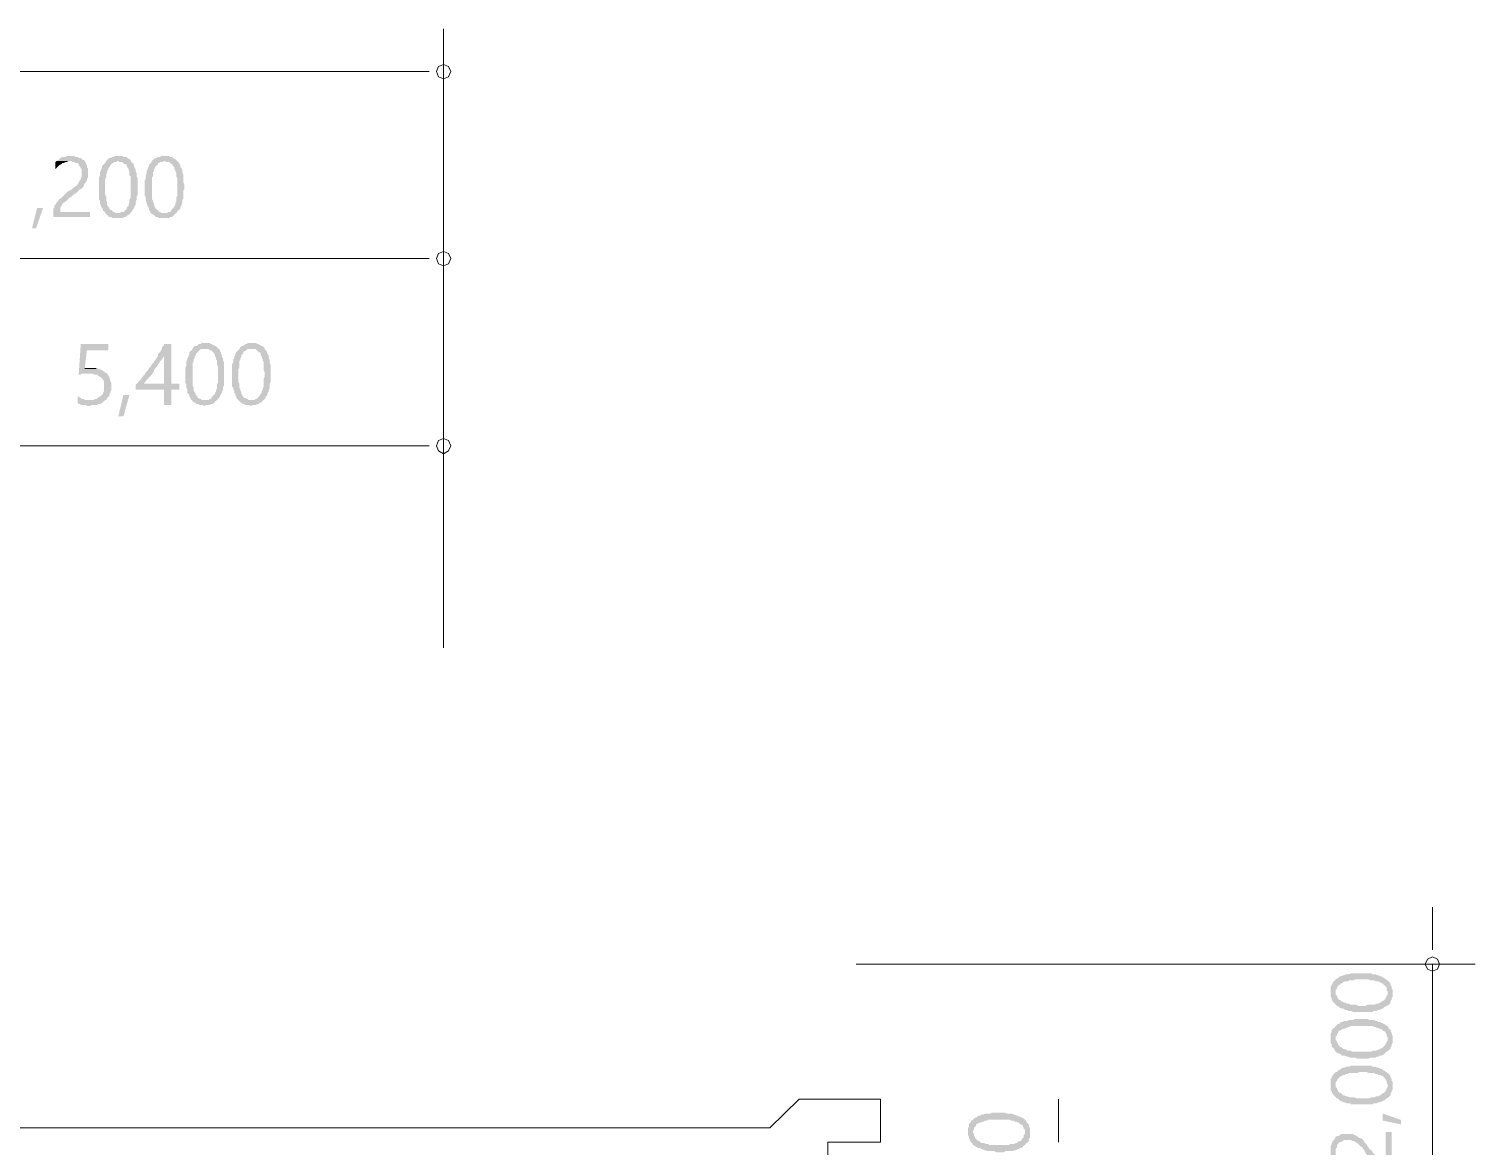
# Model space of a CAD drawing. Header units: millimetres. Extents: x -2246 to 101218, y 0 to 66109.
# Drawn here: x 86146 to 101218, y 49325 to 60965 of the extents above; entities that cross this region are included whole.
import ezdxf

# ---------------------------------------------------------------- set-up
doc = ezdxf.new("R2010")
doc.units = ezdxf.units.MM
doc.layers.add('PDF_솔리드 채우기', color=7, linetype='Continuous')
doc.layers.add('PDF_형상', color=7, linetype='Continuous')

msp = doc.modelspace()

# ---------------------------------------------------------------- hatches: boundary and pattern name
at = {"layer": 'PDF_솔리드 채우기', "transparency": 33554559}
for points in [[(86580, 59641), (86580, 59641), (86559, 59641), (86538, 59641), (86527, 59631), (86506, 59631), (86495, 59631), (86474, 59620), (86464, 59610), (86453, 59599), (86432, 59588), (86569, 59588), (86591, 59588), (86601, 59578), (86622, 59578), (86633, 59567), (86654, 59567), (86665, 59557), (86665, 59546), (86675, 59536), (86686, 59514), (86697, 59504), (86697, 59483), (86697, 59461), (86697, 59451), (86697, 59430), (86686, 59408), (86686, 59398), (86675, 59387), (86665, 59366), (86665, 59366), (86654, 59345), (86644, 59334), (86633, 59324), (86612, 59313), (86601, 59303), (86591, 59292), (86569, 59281), (86548, 59271), (86538, 59260), (86517, 59239), (86506, 59228), (86495, 59218), (86485, 59207), (86474, 59197), (86464, 59197), (86453, 59175), (86442, 59165), (86432, 59154), (86421, 59133), (86411, 59122), (86411, 59122), (86411, 59101), (86400, 59091), (86400, 59069), (86400, 59048), (86400, 59038), (86400, 59006), (86781, 59006), (86781, 59059), (86474, 59059), (86474, 59069), (86474, 59091), (86474, 59101), (86485, 59122), (86485, 59122), (86495, 59144), (86506, 59154), (86527, 59165), (86527, 59165), (86538, 59175), (86548, 59186), (86559, 59197), (86569, 59207), (86591, 59218), (86601, 59228), (86622, 59250), (86633, 59250), (86654, 59271), (86665, 59281), (86675, 59292), (86697, 59303), (86707, 59313), (86718, 59324), (86718, 59334), (86728, 59355), (86728, 59355), (86739, 59366), (86750, 59387), (86750, 59398), (86760, 59419), (86760, 59430), (86760, 59451), (86760, 59472), (86760, 59472), (86760, 59493), (86760, 59514), (86750, 59525), (86750, 59546), (86739, 59557), (86739, 59567), (86728, 59588), (86718, 59599), (86707, 59599), (86697, 59610), (86686, 59620), (86665, 59620), (86654, 59631), (86633, 59631), (86622, 59641), (86601, 59641)], [(86432, 59588), (86421, 59578), (86421, 59504), (86432, 59514), (86442, 59525), (86453, 59536), (86464, 59546), (86485, 59557), (86495, 59567), (86506, 59567), (86527, 59578), (86538, 59578), (86559, 59588), (86569, 59588)], [(86951, 59588), (86940, 59567), (86930, 59557), (86930, 59557), (86919, 59546), (86908, 59536), (86908, 59514), (86898, 59504), (86898, 59493), (86887, 59472), (86887, 59461), (86887, 59440), (86877, 59419), (86877, 59408), (86877, 59387), (86877, 59366), (86877, 59345), (86877, 59324), (86877, 59303), (86877, 59281), (86877, 59260), (86877, 59250), (86877, 59228), (86877, 59207), (86877, 59186), (86887, 59175), (86887, 59154), (86887, 59144), (86898, 59122), (86898, 59112), (86908, 59101), (86919, 59080), (86919, 59069), (86930, 59069), (86940, 59048), (86951, 59038), (86961, 59027), (86972, 59017), (86983, 59006), (87004, 59006), (87014, 58995), (87036, 58995), (87046, 58995), (87067, 58995), (87067, 58995), (87088, 58995), (87110, 58995), (87120, 58995), (87141, 59006), (87152, 59006), (87163, 59017), (87184, 59027), (87194, 59038), (87205, 59048), (87078, 59048), (87067, 59048), (87057, 59048), (87046, 59048), (87036, 59059), (87025, 59059), (87014, 59069), (87004, 59080), (86993, 59080), (86983, 59091), (86983, 59101), (86972, 59112), (86961, 59133), (86961, 59144), (86961, 59165), (86951, 59175), (86951, 59197), (86951, 59218), (86940, 59239), (86940, 59260), (86940, 59281), (86940, 59303), (86940, 59324), (86940, 59345), (86940, 59377), (86940, 59398), (86951, 59419), (86951, 59430), (86951, 59451), (86961, 59472), (86961, 59483), (86972, 59504), (86972, 59514), (86983, 59525), (86993, 59536), (86993, 59546), (87004, 59557), (87014, 59567), (87025, 59567), (87036, 59578), (87046, 59578), (87057, 59578), (87067, 59588), (87078, 59588)], [(87078, 59641), (87078, 59641), (87057, 59641), (87046, 59641), (87025, 59631), (87014, 59631), (86993, 59620), (86983, 59620), (86972, 59610), (86961, 59599), (86951, 59588), (87078, 59588), (87078, 59588), (87088, 59578), (87099, 59578), (87120, 59578), (87120, 59578), (87131, 59567), (87141, 59557), (87152, 59557), (87163, 59546), (87163, 59536), (87173, 59525), (87184, 59504), (87184, 59493), (87194, 59483), (87194, 59461), (87194, 59440), (87205, 59430), (87205, 59408), (87205, 59387), (87205, 59355), (87205, 59334), (87205, 59313), (87205, 59292), (87205, 59271), (87205, 59250), (87205, 59228), (87205, 59207), (87194, 59186), (87194, 59165), (87194, 59154), (87184, 59133), (87184, 59122), (87173, 59112), (87163, 59101), (87163, 59091), (87152, 59080), (87141, 59069), (87131, 59059), (87120, 59059), (87110, 59059), (87099, 59048), (87088, 59048), (87078, 59048), (87205, 59048), (87216, 59059), (87226, 59080), (87226, 59080), (87237, 59091), (87247, 59112), (87247, 59122), (87258, 59133), (87258, 59154), (87258, 59165), (87269, 59186), (87269, 59197), (87269, 59218), (87279, 59239), (87279, 59260), (87279, 59281), (87279, 59303), (87279, 59324), (87279, 59324), (87279, 59345), (87279, 59366), (87279, 59387), (87279, 59408), (87269, 59430), (87269, 59451), (87269, 59461), (87258, 59483), (87258, 59504), (87247, 59514), (87247, 59525), (87237, 59546), (87237, 59557), (87226, 59567), (87216, 59578), (87205, 59588), (87205, 59599), (87194, 59610), (87184, 59610), (87173, 59620), (87163, 59631), (87152, 59631), (87141, 59631), (87120, 59641), (87110, 59641), (87099, 59641)], [(87427, 59588), (87417, 59567), (87406, 59557), (87406, 59557), (87396, 59546), (87396, 59536), (87385, 59514), (87385, 59504), (87374, 59493), (87374, 59472), (87374, 59461), (87364, 59440), (87364, 59419), (87364, 59408), (87353, 59387), (87353, 59366), (87353, 59345), (87353, 59324), (87353, 59303), (87353, 59281), (87353, 59260), (87353, 59250), (87353, 59228), (87364, 59207), (87364, 59186), (87364, 59175), (87374, 59154), (87374, 59144), (87385, 59122), (87385, 59112), (87396, 59101), (87396, 59080), (87406, 59069), (87406, 59069), (87417, 59048), (87427, 59038), (87449, 59027), (87459, 59017), (87470, 59006), (87480, 59006), (87502, 58995), (87512, 58995), (87533, 58995), (87555, 58995), (87555, 58995), (87576, 58995), (87586, 58995), (87607, 58995), (87618, 59006), (87639, 59006), (87650, 59017), (87660, 59027), (87671, 59038), (87682, 59048), (87555, 59048), (87555, 59048), (87544, 59048), (87523, 59048), (87512, 59059), (87502, 59059), (87491, 59069), (87491, 59080), (87480, 59080), (87470, 59091), (87459, 59101), (87459, 59112), (87449, 59133), (87449, 59144), (87438, 59165), (87438, 59175), (87427, 59197), (87427, 59218), (87427, 59239), (87427, 59260), (87427, 59281), (87427, 59303), (87427, 59324), (87427, 59345), (87427, 59377), (87427, 59398), (87427, 59419), (87438, 59430), (87438, 59451), (87438, 59472), (87449, 59483), (87449, 59504), (87459, 59514), (87459, 59525), (87470, 59536), (87480, 59546), (87491, 59557), (87491, 59567), (87502, 59567), (87512, 59578), (87523, 59578), (87533, 59578), (87555, 59588), (87565, 59588)], [(87565, 59641), (87565, 59641), (87544, 59641), (87523, 59641), (87512, 59631), (87491, 59631), (87480, 59620), (87470, 59620), (87449, 59610), (87438, 59599), (87427, 59588), (87565, 59588), (87565, 59588), (87576, 59578), (87586, 59578), (87597, 59578), (87607, 59578), (87618, 59567), (87629, 59557), (87639, 59557), (87639, 59546), (87650, 59536), (87660, 59525), (87660, 59504), (87671, 59493), (87671, 59483), (87682, 59461), (87682, 59440), (87682, 59430), (87692, 59408), (87692, 59387), (87692, 59355), (87692, 59334), (87692, 59313), (87692, 59292), (87692, 59271), (87692, 59250), (87692, 59228), (87682, 59207), (87682, 59186), (87682, 59165), (87671, 59154), (87671, 59133), (87660, 59122), (87660, 59112), (87650, 59101), (87639, 59091), (87629, 59080), (87629, 59069), (87618, 59059), (87607, 59059), (87597, 59059), (87586, 59048), (87576, 59048), (87555, 59048), (87682, 59048), (87692, 59059), (87703, 59080), (87713, 59080), (87724, 59091), (87724, 59112), (87735, 59122), (87735, 59133), (87745, 59154), (87745, 59165), (87745, 59186), (87756, 59197), (87756, 59218), (87756, 59239), (87756, 59260), (87756, 59281), (87766, 59303), (87766, 59324), (87766, 59324), (87766, 59345), (87756, 59366), (87756, 59387), (87756, 59408), (87756, 59430), (87756, 59451), (87745, 59461), (87745, 59483), (87745, 59504), (87735, 59514), (87724, 59525), (87724, 59546), (87713, 59557), (87713, 59567), (87703, 59578), (87692, 59588), (87682, 59599), (87671, 59610), (87660, 59610), (87650, 59620), (87639, 59631), (87629, 59631), (87618, 59631), (87607, 59641), (87597, 59641), (87576, 59641)], [(86972, 57682), (86686, 57682), (86665, 57364), (86665, 57364), (86686, 57364), (86697, 57375), (86718, 57375), (86739, 57375), (86750, 57375), (86771, 57375), (86951, 57385), (86940, 57385), (86930, 57396), (86908, 57407), (86898, 57417), (86887, 57417), (86866, 57428), (86845, 57428), (86728, 57428), (86750, 57618), (86972, 57618)], [(87502, 57587), (87491, 57576), (87491, 57555), (87480, 57544), (87470, 57523), (87459, 57512), (87449, 57491), (87438, 57481), (87427, 57470), (87417, 57449), (87406, 57438), (87396, 57428), (87385, 57407), (87374, 57396), (87364, 57385), (87353, 57364), (87343, 57354), (87332, 57343), (87322, 57332), (87311, 57311), (87300, 57301), (87290, 57290), (87279, 57279), (87258, 57258), (87258, 57205), (87555, 57205), (87555, 57046), (87629, 57046), (87629, 57205), (87713, 57205), (87713, 57269), (87629, 57269), (87343, 57269), (87385, 57322), (87396, 57332), (87406, 57343), (87417, 57354), (87427, 57364), (87438, 57385), (87449, 57396), (87449, 57407), (87459, 57428), (87470, 57438), (87480, 57449), (87491, 57470), (87502, 57481), (87512, 57502), (87523, 57512), (87533, 57523), (87544, 57544), (87555, 57555), (87555, 57576)], [(87629, 57682), (87555, 57682), (87555, 57671), (87544, 57661), (87533, 57650), (87533, 57629), (87523, 57618), (87512, 57597), (87502, 57587), (87555, 57576), (87555, 57269), (87343, 57269), (87629, 57269)], [(87851, 57629), (87841, 57618), (87830, 57608), (87830, 57608), (87819, 57597), (87819, 57576), (87809, 57565), (87809, 57555), (87798, 57534), (87798, 57523), (87788, 57502), (87788, 57491), (87788, 57470), (87788, 57459), (87777, 57438), (87777, 57417), (87777, 57396), (87777, 57375), (87777, 57354), (87777, 57332), (87777, 57311), (87777, 57290), (87777, 57279), (87788, 57258), (87788, 57237), (87788, 57226), (87798, 57205), (87798, 57195), (87798, 57173), (87809, 57163), (87819, 57152), (87819, 57131), (87830, 57121), (87830, 57110), (87841, 57099), (87851, 57089), (87862, 57078), (87883, 57068), (87893, 57057), (87904, 57057), (87925, 57046), (87936, 57046), (87957, 57046), (87978, 57036), (87978, 57036), (87989, 57046), (88010, 57046), (88031, 57046), (88042, 57057), (88052, 57057), (88074, 57068), (88084, 57078), (88095, 57089), (88105, 57099), (87978, 57099), (87978, 57099), (87957, 57099), (87946, 57099), (87936, 57110), (87925, 57110), (87915, 57121), (87904, 57121), (87904, 57131), (87893, 57142), (87883, 57152), (87883, 57163), (87872, 57184), (87862, 57195), (87862, 57216), (87862, 57226), (87851, 57248), (87851, 57269), (87851, 57290), (87851, 57311), (87851, 57332), (87851, 57354), (87851, 57375), (87851, 57396), (87851, 57417), (87851, 57438), (87851, 57459), (87851, 57481), (87862, 57502), (87862, 57523), (87872, 57534), (87872, 57544), (87883, 57565), (87883, 57576), (87893, 57587), (87904, 57597), (87915, 57608), (87915, 57608), (87925, 57618), (87936, 57629), (87946, 57629), (87957, 57629), (87968, 57629), (87989, 57629)], [(87989, 57693), (87989, 57693), (87968, 57693), (87946, 57693), (87936, 57682), (87915, 57682), (87904, 57671), (87893, 57661), (87872, 57661), (87862, 57650), (87851, 57629), (87989, 57629), (87989, 57629), (87999, 57629), (88010, 57629), (88021, 57629), (88031, 57618), (88042, 57618), (88052, 57608), (88063, 57597), (88063, 57597), (88074, 57587), (88084, 57565), (88084, 57555), (88095, 57544), (88095, 57523), (88105, 57512), (88105, 57491), (88105, 57470), (88116, 57449), (88116, 57428), (88116, 57407), (88116, 57385), (88116, 57364), (88116, 57343), (88116, 57322), (88116, 57301), (88116, 57279), (88105, 57258), (88105, 57237), (88105, 57216), (88095, 57205), (88095, 57184), (88084, 57173), (88084, 57163), (88074, 57152), (88063, 57142), (88052, 57131), (88052, 57121), (88042, 57110), (88031, 57110), (88021, 57099), (88010, 57099), (87989, 57099), (87978, 57099), (88105, 57099), (88116, 57110), (88127, 57121), (88137, 57131), (88137, 57142), (88148, 57163), (88158, 57173), (88158, 57184), (88169, 57205), (88169, 57216), (88169, 57237), (88179, 57248), (88179, 57269), (88179, 57290), (88179, 57311), (88179, 57322), (88179, 57343), (88179, 57364), (88179, 57364), (88179, 57396), (88179, 57417), (88179, 57438), (88179, 57459), (88179, 57481), (88179, 57491), (88169, 57512), (88169, 57534), (88158, 57544), (88158, 57565), (88148, 57576), (88148, 57597), (88137, 57608), (88137, 57618), (88127, 57629), (88116, 57640), (88105, 57650), (88095, 57661), (88084, 57661), (88074, 57671), (88063, 57671), (88052, 57682), (88042, 57682), (88031, 57693), (88021, 57693), (87999, 57693)], [(88338, 57629), (88328, 57618), (88317, 57608), (88317, 57608), (88307, 57597), (88296, 57576), (88296, 57565), (88285, 57555), (88285, 57534), (88275, 57523), (88275, 57502), (88275, 57491), (88264, 57470), (88264, 57459), (88264, 57438), (88264, 57417), (88264, 57396), (88264, 57375), (88264, 57354), (88264, 57332), (88264, 57311), (88264, 57290), (88264, 57279), (88264, 57258), (88264, 57237), (88275, 57226), (88275, 57205), (88285, 57195), (88285, 57173), (88296, 57163), (88296, 57152), (88307, 57131), (88307, 57121), (88317, 57110), (88328, 57099), (88338, 57089), (88349, 57078), (88360, 57068), (88381, 57057), (88391, 57057), (88402, 57046), (88423, 57046), (88444, 57046), (88455, 57036), (88455, 57036), (88476, 57046), (88497, 57046), (88508, 57046), (88529, 57057), (88540, 57057), (88550, 57068), (88571, 57078), (88582, 57089), (88593, 57099), (88465, 57099), (88455, 57099), (88444, 57099), (88434, 57099), (88423, 57110), (88413, 57110), (88402, 57121), (88391, 57121), (88381, 57131), (88370, 57142), (88370, 57152), (88360, 57163), (88360, 57184), (88349, 57195), (88349, 57216), (88338, 57226), (88338, 57248), (88338, 57269), (88328, 57290), (88328, 57311), (88328, 57332), (88328, 57354), (88328, 57375), (88328, 57396), (88328, 57417), (88338, 57438), (88338, 57459), (88338, 57481), (88338, 57502), (88349, 57523), (88349, 57534), (88360, 57544), (88360, 57565), (88370, 57576), (88381, 57587), (88381, 57597), (88391, 57608), (88402, 57608), (88413, 57618), (88423, 57629), (88434, 57629), (88444, 57629), (88455, 57629), (88465, 57629)], [(88476, 57693), (88465, 57693), (88455, 57693), (88434, 57693), (88413, 57682), (88402, 57682), (88391, 57671), (88370, 57661), (88360, 57661), (88349, 57650), (88338, 57629), (88465, 57629), (88465, 57629), (88487, 57629), (88497, 57629), (88508, 57629), (88518, 57618), (88518, 57618), (88529, 57608), (88540, 57597), (88550, 57597), (88561, 57587), (88561, 57565), (88571, 57555), (88571, 57544), (88582, 57523), (88582, 57512), (88593, 57491), (88593, 57470), (88593, 57449), (88593, 57428), (88593, 57407), (88603, 57385), (88603, 57364), (88603, 57343), (88593, 57322), (88593, 57301), (88593, 57279), (88593, 57258), (88593, 57237), (88582, 57216), (88582, 57205), (88571, 57184), (88571, 57173), (88561, 57163), (88550, 57152), (88550, 57142), (88540, 57131), (88529, 57121), (88518, 57110), (88508, 57110), (88497, 57099), (88487, 57099), (88476, 57099), (88465, 57099), (88593, 57099), (88603, 57110), (88614, 57121), (88614, 57131), (88624, 57142), (88635, 57163), (88635, 57173), (88646, 57184), (88646, 57205), (88656, 57216), (88656, 57237), (88656, 57248), (88656, 57269), (88667, 57290), (88667, 57311), (88667, 57322), (88667, 57343), (88667, 57364), (88667, 57364), (88667, 57396), (88667, 57417), (88667, 57438), (88667, 57459), (88656, 57481), (88656, 57491), (88656, 57512), (88646, 57534), (88646, 57544), (88646, 57565), (88635, 57576), (88624, 57597), (88624, 57608), (88614, 57618), (88603, 57629), (88603, 57640), (88593, 57650), (88582, 57661), (88571, 57661), (88561, 57671), (88550, 57671), (88540, 57682), (88529, 57682), (88508, 57693), (88497, 57693), (88487, 57693)], [(86951, 57385), (86771, 57375), (86781, 57375), (86803, 57375), (86824, 57364), (86834, 57364), (86855, 57364), (86866, 57354), (86877, 57343), (86887, 57343), (86898, 57332), (86908, 57322), (86919, 57311), (86930, 57290), (86930, 57279), (86930, 57258), (86930, 57237), (86930, 57226), (86930, 57205), (86930, 57195), (86919, 57173), (86919, 57163), (86908, 57152), (86898, 57142), (86877, 57131), (86866, 57121), (86855, 57110), (86834, 57110), (86824, 57099), (86803, 57099), (86781, 57099), (86940, 57099), (86951, 57099), (86961, 57121), (86972, 57131), (86983, 57142), (86983, 57152), (86993, 57173), (86993, 57184), (87004, 57205), (87004, 57226), (87004, 57248), (87004, 57248), (87004, 57258), (87004, 57279), (86993, 57301), (86993, 57311), (86983, 57332), (86983, 57343), (86972, 57354), (86961, 57375)], [(86654, 57142), (86654, 57068), (86665, 57057), (86675, 57057), (86686, 57046), (86707, 57046), (86718, 57046), (86739, 57046), (86760, 57036), (86781, 57036), (86781, 57036), (86803, 57046), (86824, 57046), (86845, 57046), (86855, 57046), (86877, 57057), (86887, 57057), (86908, 57068), (86919, 57078), (86930, 57089), (86940, 57099), (86781, 57099), (86781, 57099), (86771, 57099), (86750, 57099), (86728, 57099), (86718, 57110), (86697, 57110), (86686, 57121), (86665, 57131)], [(99714, 50935), (99714, 50924), (99714, 50914), (99714, 50892), (99714, 50882), (99725, 50861), (99725, 50850), (99735, 50829), (99746, 50818), (99757, 50808), (99767, 50797), (99767, 50924), (99767, 50935), (99767, 50945), (99767, 50956), (99778, 50966), (99778, 50977), (99788, 50988), (99788, 50998), (99799, 50998), (99810, 51009), (99820, 51019), (99831, 51019), (99841, 51030), (99863, 51041), (99873, 51041), (99894, 51041), (99905, 51051), (99926, 51051), (99947, 51051), (99969, 51062), (99990, 51062), (100021, 51062), (100043, 51062), (100064, 51062), (100085, 51062), (100106, 51062), (100127, 51051), (100149, 51051), (100170, 51051), (100180, 51041), (100202, 51041), (100212, 51041), (100233, 51030), (100244, 51019), (100255, 51019), (100265, 51009), (100276, 50998), (100286, 50988), (100286, 50988), (100297, 50977), (100297, 50966), (100297, 50945), (100307, 50935), (100307, 50924), (100307, 51051), (100286, 51062), (100276, 51072), (100265, 51083), (100255, 51083), (100244, 51094), (100233, 51094), (100212, 51104), (100202, 51104), (100180, 51115), (100170, 51115), (100149, 51115), (100138, 51125), (100117, 51125), (100096, 51125), (100074, 51125), (100053, 51125), (100032, 51125), (100032, 51125), (100011, 51125), (99990, 51125), (99969, 51125), (99947, 51125), (99926, 51125), (99905, 51115), (99884, 51115), (99873, 51115), (99852, 51104), (99841, 51104), (99820, 51094), (99810, 51094), (99799, 51083), (99788, 51072), (99778, 51072), (99767, 51062), (99757, 51051), (99746, 51041), (99735, 51030), (99735, 51019), (99725, 51009), (99725, 50998), (99714, 50988), (99714, 50977), (99714, 50956), (99714, 50945)], [(99767, 50797), (99778, 50786), (99799, 50776), (99799, 50776), (99810, 50765), (99820, 50765), (99831, 50755), (99852, 50755), (99863, 50744), (99884, 50744), (99894, 50733), (99916, 50733), (99926, 50733), (99947, 50723), (99969, 50723), (99990, 50723), (100011, 50723), (100032, 50723), (100053, 50723), (100064, 50723), (100085, 50723), (100106, 50723), (100127, 50723), (100149, 50723), (100159, 50733), (100180, 50733), (100191, 50733), (100212, 50744), (100223, 50744), (100244, 50755), (100255, 50755), (100265, 50765), (100276, 50776), (100286, 50776), (100297, 50786), (100318, 50797), (100329, 50808), (100339, 50829), (100339, 50839), (100350, 50850), (100350, 50871), (100360, 50882), (100360, 50903), (100360, 50914), (100360, 50924), (100360, 50935), (100360, 50956), (100350, 50966), (100350, 50988), (100339, 50998), (100339, 51019), (100329, 51030), (100318, 51041), (100307, 51051), (100307, 50924), (100307, 50914), (100307, 50903), (100297, 50892), (100297, 50882), (100286, 50871), (100286, 50861), (100276, 50850), (100265, 50839), (100255, 50839), (100244, 50829), (100233, 50818), (100223, 50818), (100212, 50808), (100191, 50808), (100170, 50797), (100159, 50797), (100138, 50797), (100117, 50797), (100096, 50797), (100074, 50786), (100043, 50786), (100032, 50786), (100000, 50786), (99979, 50797), (99958, 50797), (99937, 50797), (99916, 50797), (99905, 50808), (99884, 50808), (99873, 50818), (99852, 50818), (99841, 50829), (99831, 50829), (99820, 50839), (99810, 50850), (99799, 50850), (99788, 50861), (99788, 50871), (99778, 50882), (99778, 50892), (99767, 50903), (99767, 50914), (99767, 50924)], [(99714, 50447), (99714, 50447), (99714, 50426), (99714, 50416), (99714, 50395), (99725, 50384), (99725, 50363), (99735, 50352), (99746, 50342), (99757, 50320), (99767, 50310), (99767, 50447), (99767, 50447), (99767, 50458), (99767, 50469), (99778, 50479), (99778, 50490), (99788, 50500), (99788, 50511), (99799, 50522), (99810, 50532), (99820, 50532), (99831, 50543), (99841, 50543), (99863, 50553), (99873, 50553), (99894, 50564), (99905, 50564), (99926, 50575), (99947, 50575), (99969, 50575), (99990, 50575), (100021, 50575), (100043, 50575), (100064, 50575), (100085, 50575), (100106, 50575), (100127, 50575), (100149, 50575), (100170, 50564), (100180, 50564), (100202, 50553), (100212, 50553), (100233, 50543), (100244, 50543), (100255, 50532), (100265, 50522), (100276, 50522), (100286, 50511), (100286, 50500), (100297, 50490), (100297, 50479), (100297, 50469), (100307, 50458), (100307, 50447), (100307, 50575), (100286, 50585), (100276, 50596), (100265, 50596), (100255, 50606), (100244, 50606), (100233, 50617), (100212, 50617), (100202, 50628), (100180, 50628), (100170, 50638), (100149, 50638), (100138, 50638), (100117, 50638), (100096, 50649), (100074, 50649), (100053, 50649), (100032, 50649), (100032, 50649), (100011, 50649), (99990, 50649), (99969, 50649), (99947, 50638), (99926, 50638), (99905, 50638), (99884, 50628), (99873, 50628), (99852, 50628), (99841, 50617), (99820, 50617), (99810, 50606), (99799, 50596), (99788, 50596), (99778, 50585), (99767, 50575), (99757, 50564), (99746, 50553), (99735, 50553), (99735, 50543), (99725, 50532), (99725, 50511), (99714, 50500), (99714, 50490), (99714, 50479), (99714, 50469)], [(99767, 50310), (99778, 50299), (99799, 50289), (99799, 50289), (99810, 50289), (99820, 50278), (99831, 50267), (99852, 50267), (99863, 50267), (99884, 50257), (99894, 50257), (99916, 50246), (99926, 50246), (99947, 50246), (99969, 50246), (99990, 50236), (100011, 50236), (100032, 50236), (100053, 50236), (100064, 50236), (100085, 50236), (100106, 50236), (100127, 50246), (100149, 50246), (100159, 50246), (100180, 50246), (100191, 50257), (100212, 50257), (100223, 50267), (100244, 50267), (100255, 50278), (100265, 50278), (100276, 50289), (100286, 50299), (100297, 50310), (100318, 50320), (100329, 50331), (100339, 50342), (100339, 50352), (100350, 50373), (100350, 50384), (100360, 50405), (100360, 50416), (100360, 50437), (100360, 50437), (100360, 50458), (100360, 50469), (100350, 50490), (100350, 50500), (100339, 50522), (100339, 50532), (100329, 50543), (100318, 50553), (100307, 50575), (100307, 50447), (100307, 50437), (100307, 50426), (100297, 50416), (100297, 50405), (100286, 50395), (100286, 50384), (100276, 50373), (100265, 50363), (100255, 50352), (100244, 50342), (100233, 50342), (100223, 50331), (100212, 50331), (100191, 50320), (100170, 50320), (100159, 50320), (100138, 50310), (100117, 50310), (100096, 50310), (100074, 50310), (100043, 50310), (100032, 50310), (100000, 50310), (99979, 50310), (99958, 50310), (99937, 50310), (99916, 50320), (99905, 50320), (99884, 50320), (99873, 50331), (99852, 50331), (99841, 50342), (99831, 50352), (99820, 50352), (99810, 50363), (99799, 50373), (99788, 50384), (99788, 50395), (99778, 50405), (99778, 50416), (99767, 50426), (99767, 50437), (99767, 50447)], [(99714, 49971), (99714, 49960), (99714, 49950), (99714, 49928), (99714, 49907), (99725, 49897), (99725, 49886), (99735, 49865), (99746, 49854), (99757, 49844), (99767, 49833), (99767, 49960), (99767, 49960), (99767, 49981), (99767, 49992), (99778, 50003), (99778, 50013), (99788, 50024), (99788, 50024), (99799, 50034), (99810, 50045), (99820, 50056), (99831, 50056), (99841, 50066), (99863, 50066), (99873, 50077), (99894, 50077), (99905, 50087), (99926, 50087), (99947, 50087), (99969, 50087), (99990, 50087), (100021, 50098), (100043, 50098), (100064, 50098), (100085, 50098), (100106, 50087), (100127, 50087), (100149, 50087), (100170, 50087), (100180, 50077), (100202, 50077), (100212, 50066), (100233, 50066), (100244, 50056), (100255, 50056), (100265, 50045), (100276, 50034), (100286, 50024), (100286, 50013), (100297, 50003), (100297, 49992), (100297, 49981), (100307, 49971), (100307, 49960), (100307, 50087), (100286, 50098), (100276, 50109), (100265, 50109), (100255, 50119), (100244, 50130), (100233, 50130), (100212, 50140), (100202, 50140), (100180, 50151), (100170, 50151), (100149, 50151), (100138, 50161), (100117, 50161), (100096, 50161), (100074, 50161), (100053, 50161), (100032, 50161), (100032, 50161), (100011, 50161), (99990, 50161), (99969, 50161), (99947, 50161), (99926, 50161), (99905, 50151), (99884, 50151), (99873, 50151), (99852, 50140), (99841, 50140), (99820, 50130), (99810, 50119), (99799, 50119), (99788, 50109), (99778, 50098), (99767, 50098), (99757, 50087), (99746, 50077), (99735, 50066), (99735, 50056), (99725, 50045), (99725, 50034), (99714, 50024), (99714, 50003), (99714, 49992), (99714, 49981)], [(99767, 49833), (99778, 49823), (99799, 49812), (99799, 49812), (99810, 49801), (99820, 49791), (99831, 49791), (99852, 49780), (99863, 49780), (99884, 49770), (99894, 49770), (99916, 49770), (99926, 49759), (99947, 49759), (99969, 49759), (99990, 49759), (100011, 49759), (100032, 49759), (100053, 49759), (100064, 49759), (100085, 49759), (100106, 49759), (100127, 49759), (100149, 49759), (100159, 49770), (100180, 49770), (100191, 49770), (100212, 49780), (100223, 49780), (100244, 49791), (100255, 49791), (100265, 49801), (100276, 49801), (100286, 49812), (100297, 49823), (100318, 49833), (100329, 49844), (100339, 49854), (100339, 49876), (100350, 49886), (100350, 49897), (100360, 49918), (100360, 49939), (100360, 49950), (100360, 49950), (100360, 49971), (100360, 49992), (100350, 50003), (100350, 50024), (100339, 50034), (100339, 50045), (100329, 50066), (100318, 50077), (100307, 50087), (100307, 49960), (100307, 49950), (100307, 49939), (100297, 49928), (100297, 49918), (100286, 49907), (100286, 49897), (100276, 49886), (100265, 49876), (100255, 49876), (100244, 49865), (100233, 49854), (100223, 49854), (100212, 49844), (100191, 49844), (100170, 49833), (100159, 49833), (100138, 49833), (100117, 49823), (100096, 49823), (100074, 49823), (100043, 49823), (100032, 49823), (100000, 49823), (99979, 49823), (99958, 49833), (99937, 49833), (99916, 49833), (99905, 49833), (99884, 49844), (99873, 49844), (99852, 49854), (99841, 49854), (99831, 49865), (99820, 49876), (99810, 49876), (99799, 49886), (99788, 49897), (99788, 49907), (99778, 49918), (99778, 49928), (99767, 49939), (99767, 49950), (99767, 49960)], [(95933, 49473), (95933, 49473), (95933, 49452), (95933, 49441), (95944, 49420), (95944, 49409), (95954, 49388), (95954, 49378), (95965, 49367), (95975, 49356), (95986, 49335), (95986, 49473), (95986, 49473), (95986, 49484), (95996, 49494), (95996, 49505), (95996, 49515), (96007, 49526), (96018, 49537), (96018, 49547), (96028, 49558), (96039, 49558), (96049, 49568), (96060, 49568), (96081, 49579), (96092, 49579), (96113, 49590), (96134, 49590), (96145, 49600), (96166, 49600), (96187, 49600), (96208, 49600), (96240, 49600), (96261, 49600), (96282, 49600), (96304, 49600), (96325, 49600), (96346, 49600), (96367, 49600), (96388, 49590), (96410, 49590), (96420, 49579), (96441, 49579), (96452, 49568), (96463, 49568), (96473, 49558), (96484, 49547), (96494, 49547), (96505, 49537), (96505, 49526), (96515, 49515), (96515, 49505), (96526, 49494), (96526, 49484), (96526, 49473), (96526, 49600), (96515, 49611), (96494, 49621), (96494, 49621), (96473, 49632), (96463, 49632), (96452, 49642), (96441, 49642), (96420, 49653), (96410, 49653), (96388, 49664), (96367, 49664), (96357, 49664), (96335, 49664), (96314, 49674), (96293, 49674), (96272, 49674), (96251, 49674), (96251, 49674), (96229, 49674), (96208, 49674), (96187, 49674), (96166, 49664), (96145, 49664), (96124, 49664), (96113, 49664), (96092, 49653), (96071, 49653), (96060, 49642), (96049, 49642), (96028, 49632), (96018, 49621), (96007, 49621), (95996, 49611), (95986, 49600), (95975, 49590), (95965, 49590), (95965, 49579), (95954, 49568), (95944, 49558), (95944, 49537), (95944, 49526), (95933, 49515), (95933, 49505), (95933, 49494)], [(95933, 49473), (95933, 49473), (95933, 49452), (95933, 49441), (95944, 49420), (95944, 49409), (95954, 49388), (95954, 49378), (95965, 49367), (95975, 49356), (95986, 49335), (95986, 49473), (95986, 49473), (95986, 49484), (95996, 49494), (95996, 49505), (95996, 49515), (96007, 49526), (96018, 49537), (96018, 49547), (96028, 49558), (96039, 49558), (96049, 49568), (96060, 49568), (96081, 49579), (96092, 49579), (96113, 49590), (96134, 49590), (96145, 49600), (96166, 49600), (96187, 49600), (96208, 49600), (96240, 49600), (96261, 49600), (96282, 49600), (96304, 49600), (96325, 49600), (96346, 49600), (96367, 49600), (96388, 49590), (96410, 49590), (96420, 49579), (96441, 49579), (96452, 49568), (96463, 49568), (96473, 49558), (96484, 49547), (96494, 49547), (96505, 49537), (96505, 49526), (96515, 49515), (96515, 49505), (96526, 49494), (96526, 49484), (96526, 49473), (96526, 49600), (96515, 49611), (96494, 49621), (96494, 49621), (96473, 49632), (96463, 49632), (96452, 49642), (96441, 49642), (96420, 49653), (96410, 49653), (96388, 49664), (96367, 49664), (96357, 49664), (96335, 49664), (96314, 49674), (96293, 49674), (96272, 49674), (96251, 49674), (96251, 49674), (96229, 49674), (96208, 49674), (96187, 49674), (96166, 49664), (96145, 49664), (96124, 49664), (96113, 49664), (96092, 49653), (96071, 49653), (96060, 49642), (96049, 49642), (96028, 49632), (96018, 49621), (96007, 49621), (95996, 49611), (95986, 49600), (95975, 49590), (95965, 49590), (95965, 49579), (95954, 49568), (95944, 49558), (95944, 49537), (95944, 49526), (95933, 49515), (95933, 49505), (95933, 49494)], [(95986, 49335), (96007, 49325), (96018, 49314), (96018, 49314), (96028, 49314), (96039, 49304), (96060, 49304), (96071, 49293), (96081, 49293), (96102, 49282), (96113, 49282), (96134, 49272), (96155, 49272), (96166, 49272), (96187, 49272), (96208, 49272), (96229, 49261), (96251, 49261), (96272, 49261), (96282, 49261), (96304, 49261), (96325, 49272), (96346, 49272), (96367, 49272), (96388, 49272), (96399, 49272), (96420, 49282), (96431, 49282), (96452, 49293), (96463, 49293), (96473, 49304), (96484, 49304), (96505, 49314), (96505, 49325), (96526, 49335), (96537, 49346), (96547, 49356), (96558, 49367), (96568, 49378), (96568, 49399), (96579, 49409), (96579, 49431), (96579, 49441), (96579, 49462), (96579, 49462), (96579, 49484), (96579, 49494), (96579, 49515), (96568, 49526), (96568, 49547), (96558, 49558), (96547, 49568), (96537, 49590), (96526, 49600), (96526, 49473), (96526, 49462), (96526, 49452), (96515, 49441), (96515, 49431), (96515, 49420), (96505, 49409), (96494, 49399), (96494, 49388), (96484, 49378), (96473, 49378), (96452, 49367), (96441, 49356), (96431, 49356), (96410, 49346), (96399, 49346), (96378, 49346), (96357, 49335), (96335, 49335), (96314, 49335), (96293, 49335), (96261, 49335), (96251, 49335), (96219, 49335), (96198, 49335), (96177, 49335), (96155, 49335), (96145, 49346), (96124, 49346), (96102, 49356), (96092, 49356), (96071, 49356), (96060, 49367), (96049, 49378), (96039, 49378), (96028, 49388), (96018, 49399), (96007, 49409), (96007, 49420), (95996, 49431), (95996, 49441), (95996, 49452), (95986, 49462), (95986, 49473)], [(95986, 49335), (96007, 49325), (96018, 49314), (96018, 49314), (96028, 49314), (96039, 49304), (96060, 49304), (96071, 49293), (96081, 49293), (96102, 49282), (96113, 49282), (96134, 49272), (96155, 49272), (96166, 49272), (96187, 49272), (96208, 49272), (96229, 49261), (96251, 49261), (96272, 49261), (96282, 49261), (96304, 49261), (96325, 49272), (96346, 49272), (96367, 49272), (96388, 49272), (96399, 49272), (96420, 49282), (96431, 49282), (96452, 49293), (96463, 49293), (96473, 49304), (96484, 49304), (96505, 49314), (96505, 49325), (96526, 49335), (96537, 49346), (96547, 49356), (96558, 49367), (96568, 49378), (96568, 49399), (96579, 49409), (96579, 49431), (96579, 49441), (96579, 49462), (96579, 49462), (96579, 49484), (96579, 49494), (96579, 49515), (96568, 49526), (96568, 49547), (96558, 49558), (96547, 49568), (96537, 49590), (96526, 49600), (96526, 49473), (96526, 49462), (96526, 49452), (96515, 49441), (96515, 49431), (96515, 49420), (96505, 49409), (96494, 49399), (96494, 49388), (96484, 49378), (96473, 49378), (96452, 49367), (96441, 49356), (96431, 49356), (96410, 49346), (96399, 49346), (96378, 49346), (96357, 49335), (96335, 49335), (96314, 49335), (96293, 49335), (96261, 49335), (96251, 49335), (96219, 49335), (96198, 49335), (96177, 49335), (96155, 49335), (96145, 49346), (96124, 49346), (96102, 49356), (96092, 49356), (96071, 49356), (96060, 49367), (96049, 49378), (96039, 49378), (96028, 49388), (96018, 49399), (96007, 49409), (96007, 49420), (95996, 49431), (95996, 49441), (95996, 49452), (95986, 49462), (95986, 49473)], [(100445, 49551), (100445, 49597), (100255, 49664), (100255, 49590)], [(99714, 49272), (99714, 49272), (99714, 49251), (99714, 49229), (99714, 49219), (99725, 49198), (99725, 49187), (99735, 49166), (99735, 49155), (99746, 49145), (99757, 49123), (99767, 49261), (99767, 49282), (99767, 49293), (99778, 49314), (99778, 49325), (99788, 49346), (99799, 49356), (99810, 49367), (99820, 49367), (99841, 49378), (99852, 49388), (99873, 49388), (99894, 49388), (99905, 49388), (99926, 49388), (99937, 49378), (99958, 49378), (99969, 49367), (99990, 49356), (99990, 49356), (100000, 49346), (100011, 49335), (100021, 49325), (100043, 49314), (100053, 49293), (100064, 49282), (100074, 49261), (100085, 49240), (100096, 49229), (100106, 49208), (100117, 49198), (100127, 49187), (100138, 49176), (100149, 49166), (100159, 49155), (100170, 49145), (100191, 49134), (100202, 49123), (100212, 49113), (100233, 49102), (100233, 49102), (100255, 49102), (100265, 49092), (100286, 49092), (100297, 49092), (100318, 49092), (100350, 49092), (100350, 49473), (100286, 49473), (100286, 49166), (100286, 49166), (100265, 49166), (100244, 49166), (100233, 49176), (100223, 49176), (100212, 49187), (100202, 49198), (100180, 49219), (100180, 49219), (100180, 49229), (100170, 49240), (100159, 49251), (100149, 49261), (100138, 49282), (100117, 49293), (100106, 49314), (100096, 49325), (100085, 49346), (100074, 49356), (100064, 49367), (100053, 49388), (100043, 49399), (100021, 49409), (100011, 49409), (100000, 49420), (100000, 49420), (99979, 49431), (99969, 49441), (99958, 49441), (99937, 49452), (99916, 49452), (99905, 49452), (99884, 49452), (99884, 49452), (99863, 49452), (99841, 49452), (99831, 49452), (99810, 49441), (99799, 49431), (99778, 49431), (99767, 49420), (99757, 49409), (99757, 49399), (99746, 49388), (99735, 49378), (99725, 49356), (99725, 49346), (99714, 49325), (99714, 49314), (99714, 49293)]]:
    msp.add_hatch(color=256, dxfattribs=at).paths.add_polyline_path(points)

# ---------------------------------------------------------------- linework, layer by layer
at = {"layer": 'PDF_솔리드 채우기', "lineweight": 5, "transparency": 33554559}
for points in [[(86294, 59101), (86220, 58889), (86231, 59101), (86178, 58889)], [(87194, 57152), (87131, 56930), (87131, 57152), (87078, 56930)]]:
    msp.add_solid(points, dxfattribs=at)
at = {"layer": 'PDF_형상', "lineweight": 5}
for points in [[(90467, 60965), (90467, 54515), (90467, 57068)], [(11408, 60521), (11556, 60521), (90171, 60521), (90319, 60521)], [(83424, 58572), (83572, 58572), (90171, 58572), (90319, 58572)], [(90319, 56623), (90171, 56623), (85373, 56623), (85669, 56623)], [(100774, 51369), (100774, 51517), (100774, 51814)], [(94768, 51221), (101218, 51221)], [(100774, 49219), (100774, 51221)], [(85373, 49219), (90171, 49219), (90171, 48816), (90372, 48816), (90372, 47566), (90775, 47566), (90775, 48816), (94471, 48816), (94471, 49367), (95022, 49367), (95022, 49812), (94175, 49812), (93867, 49515), (61869, 49515)]]:
    msp.add_lwpolyline(points, dxfattribs=at)
for points in [[(90393, 60521), (90414, 60468), (90467, 60446), (90520, 60468), (90542, 60521), (90520, 60574), (90467, 60595), (90414, 60574)], [(90393, 58572), (90414, 58519), (90467, 58498), (90520, 58519), (90542, 58572), (90520, 58625), (90467, 58646), (90414, 58625)], [(86792, 57428), (86781, 57428), (86771, 57428), (86750, 57428), (86728, 57428), (86845, 57428), (86834, 57428), (86813, 57428)], [(90393, 56623), (90414, 56570), (90467, 56538), (90520, 56570), (90542, 56623), (90520, 56676), (90467, 56697), (90414, 56676)], [(100774, 51295), (100721, 51274), (100699, 51221), (100721, 51168), (100774, 51147), (100826, 51168), (100848, 51221), (100826, 51274)], [(96876, 49812), (96876, 49515)], [(96876, 49515), (96876, 49367)]]:
    msp.add_lwpolyline(points, close=True, dxfattribs=at)

doc.saveas('drawing.dxf')
